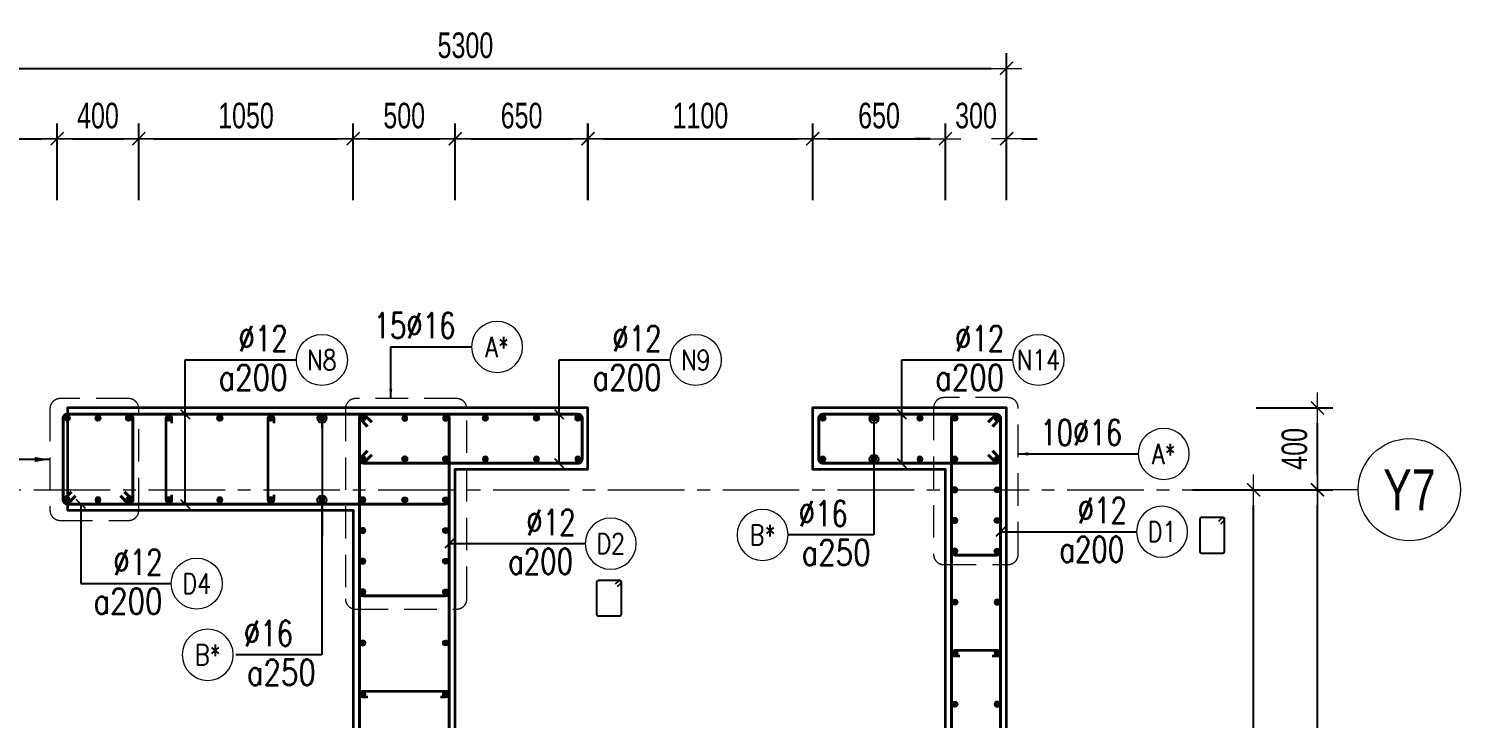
# Model space of a CAD drawing. Header units: millimetres. Extents: x 931337 to 1117500, y 19732 to 157199.
# Drawn here: x 1046142 to 1053155, y 115520 to 118895 of the extents above; entities that cross this region are included whole.
import ezdxf
from ezdxf.enums import TextEntityAlignment as Align

# ---------------------------------------------------------------- set-up
doc = ezdxf.new("R2010")
doc.units = ezdxf.units.MM
doc.header["$MEASUREMENT"] = 0
doc.linetypes.add('HIDDEN2', pattern=[4.7625, 3.175, -1.5875])
doc.linetypes.add('OF_Grid_1$0$CENTER2', pattern=[1.125, 0.75, -0.125, 0.125, -0.125])
doc.layers.get('0').update_dxf_attribs({"lineweight": 20})
doc.layers.get('Defpoints').update_dxf_attribs({"color": 151, "lineweight": 9})
for name, color, linetype, lineweight in [('KC-LEADER', 153, 'Continuous', 18), ('KC-THEP', 6, 'Continuous', 40), ('NDC_S_DIM', 1, 'Continuous', 15), ('NDC_S_HIDDEN', 8, 'HIDDEN2', 13), ('NDC_S_LEADER', 1, 'Continuous', 15), ('NDC_S_REBAR', 4, 'Continuous', 35), ('NDC_S_STIRRUP', 4, 'Continuous', 40), ('NDC_S_VN TEXT', 7, 'Continuous', 20), ('NDC_S_WALL', 6, 'Continuous', 35), ('OF_Grid_1$0$NDC_S_AXIS', 5, 'OF_Grid_1$0$CENTER2', 13), ('OF_Grid_1$0$NDC_S_SYMBOL', 1, 'Continuous', 15), ('OF_Grid_1$0$NDC_S_TEXT SYMBOL', 7, 'Continuous', 20)]:
    doc.layers.add(name, color=color, linetype=linetype, lineweight=lineweight)
doc.layers.add('Ligature', color=1, linetype='Continuous')
doc.styles.add('NDC_ARIAL', font='arial.ttf', dxfattribs={"width": 0.85})
doc.styles.add('NDC_DIM', font='', dxfattribs={"width": 0.75})
doc.styles.add('NDC_EN TXT', font='romans.shx', dxfattribs={"width": 0.8})
doc.styles.add('OF_Grid_1$0$NDC_ANNO', font='', dxfattribs={"width": 0.8})
doc.styles.get('NDC_DIM').set_extended_font_data('Dotum')
doc.styles.get('OF_Grid_1$0$NDC_ANNO').set_extended_font_data('Dotum')
doc.dimstyles.new('NDC_1-50', dxfattribs={"dimscale": 50, "dimtxt": 2.5, "dimasz": 1, "dimexe": 1.5, "dimexo": 0, "dimgap": 0.8, "dimtad": 1, "dimdec": 0, "dimdsep": 46, "dimtxsty": 'NDC_ARIAL', "dimblk": 'DIMMARK', "dimcen": 49999.938995, "dimdle": 1.5, "dimclrd": 1, "dimclre": 1, "dimclrt": 3, "dimadec": 0, "dimazin": 0, "dimtfac": 1, "dimtdec": 0, "dimtix": 1, "dimtmove": 2, "dimatfit": 3, "dimfxl": 1, "dimarcsym": 0})
doc.dimstyles.new('NDC_dim_30', dxfattribs={"dimscale": 30, "dimtxt": 2.5, "dimasz": 1.5, "dimexe": 1.5, "dimexo": 2.5, "dimgap": 1, "dimtad": 1, "dimdec": 0, "dimzin": 0, "dimdsep": 46, "dimtxsty": 'NDC_DIM', "dimblk": 'DIMMARK', "dimcen": 0.09, "dimdle": 1.2, "dimclrd": 1, "dimclre": 1, "dimclrt": 3, "dimadec": 0, "dimazin": 0, "dimtfac": 1, "dimtdec": 0, "dimtix": 1, "dimtofl": 0, "dimtmove": 0, "dimatfit": 3, "dimfxl": 6, "dimfxlon": 1, "dimtolj": 1, "dimtzin": 0, "dimarcsym": 0})
doc.dimstyles.new('NDC_dim_50', dxfattribs={"dimscale": 50, "dimtxt": 2.5, "dimasz": 1.5, "dimexe": 1.5, "dimexo": 2.5, "dimgap": 1, "dimtad": 1, "dimdec": 0, "dimzin": 0, "dimdsep": 46, "dimtxsty": 'NDC_DIM', "dimblk": 'DIMMARK', "dimcen": 0.09, "dimdle": 1.2, "dimclrd": 1, "dimclre": 1, "dimclrt": 3, "dimadec": 0, "dimazin": 0, "dimtfac": 1, "dimtdec": 0, "dimtix": 1, "dimtofl": 0, "dimtmove": 0, "dimatfit": 3, "dimfxl": 6, "dimfxlon": 1, "dimtolj": 1, "dimtzin": 0, "dimarcsym": 0})

# ---------------------------------------------------------------- blocks, each defined once
blk = doc.blocks.new('THEP')
at = {"layer": 'KC-LEADER', "color": 6}
blk.add_circle((0, 0), 14, dxfattribs=at)
at = {"layer": 'KC-THEP'}
for p, q in [((-14, 0), (14, 0)), ((9.9, 9.9), (-9.9, -9.9)), ((-9.9, 9.9), (9.9, -9.9)), ((0, 14), (0, -14))]:
    blk.add_line(p, q, dxfattribs=at)
blk = doc.blocks.new('DIMMARK')
at = {"layer": 'NDC_S_DIM', "color": 1}
blk.add_line((-1.5, 0), (1, 0), dxfattribs=at)
at = {"layer": 'NDC_S_DIM', "color": 2, "const_width": 0.1}
blk.add_lwpolyline([(-0.424, -0.424), (0.424, 0.424)], dxfattribs=at)
blk = doc.blocks.new('*U13')
blk.add_circle((-2.5, 0), 2.5)
at = {"layer": 'NDC_S_VN TEXT', "color": 3, "style": 'NDC_EN TXT', "width": 0.75}
blk.add_attdef('DK1', (0.5, 0.85), '', height=2.5, dxfattribs=at)
at = {"layer": 'NDC_S_VN TEXT', "color": 7, "style": 'NDC_EN TXT', "width": 0.8}
blk.add_attdef('SH2', text='', height=2, dxfattribs=at).set_placement((-2.5, 0), align=Align.MIDDLE)
blk = doc.blocks.new('*U11')
blk.add_circle((-2.5, 0), 2.5)
at = {"layer": 'NDC_S_VN TEXT', "color": 3, "style": 'NDC_EN TXT', "width": 0.75}
for tag, p in [('DK1', (0.5, 0.85)), ('KC1', (0.5, -2.97))]:
    blk.add_attdef(tag, p, '', height=2.5, dxfattribs=at)
at = {"layer": 'NDC_S_VN TEXT', "color": 7, "style": 'NDC_EN TXT', "width": 0.8}
blk.add_attdef('SH2', text='', height=2, dxfattribs=at).set_placement((-2.5, 0), align=Align.MIDDLE)
blk = doc.blocks.new('*U10')
blk.add_circle((2.5, 0), 2.5)
at = {"layer": 'NDC_S_VN TEXT', "color": 3, "style": 'NDC_EN TXT'}
for tag, width, p in [('DK2', 0.75, (-0.85, 0.85)), ('KC2', 0.8, (-0.85, -2.97))]:
    blk.add_attdef(tag, text='', height=2.5, dxfattribs=dict(at, width=width)).set_placement(p, align=Align.RIGHT)
at = {"layer": 'NDC_S_VN TEXT', "color": 7, "style": 'NDC_EN TXT', "width": 0.8}
blk.add_attdef('SH3', text='', height=2, dxfattribs=at).set_placement((2.5, 0), align=Align.MIDDLE)
blk = doc.blocks.new('*D1090')
at = {"layer": 'Defpoints', "color": 0, "ltscale": 200, "transparency": 16777216}
for p in [(1046681.9, 118356.8), (1046681.9, 116721.6), (1046281.9, 116690.1)]:
    blk.add_point(p, dxfattribs=at)
at = {"layer": 'NDC_S_DIM', "color": 1, "lineweight": -2, "ltscale": 200, "transparency": 16777216}
for p, q in [((1046281.9, 118056.8), (1046281.9, 118431.8)), ((1046681.9, 118056.8), (1046681.9, 118431.8)), ((1046356.9, 118356.8), (1046606.9, 118356.8))]:
    blk.add_line(p, q, dxfattribs=at)
at = {"layer": 'NDC_S_DIM', "color": 1, "lineweight": -2, "ltscale": 200, "transparency": 16777216, "xscale": 75, "yscale": 75, "zscale": 75, "rotation": 180}
blk.add_blockref('DIMMARK', (1046281.9, 118356.8), dxfattribs=at)
at = {"layer": 'NDC_S_DIM', "color": 1, "lineweight": -2, "ltscale": 200, "transparency": 16777216, "xscale": 75, "yscale": 75, "zscale": 75}
blk.add_blockref('DIMMARK', (1046681.9, 118356.8), dxfattribs=at)
at = {"layer": 'NDC_S_DIM', "color": 3, "ltscale": 200, "transparency": 16777216, "insert": (1046481.9, 118469.4), "char_height": 125, "attachment_point": 5, "style": 'NDC_DIM'}
blk.add_mtext('\\A1;400', dxfattribs=at)
blk = doc.blocks.new('*D1091')
at = {"layer": 'Defpoints', "color": 0, "ltscale": 200, "transparency": 16777216}
for p in [(1047731.9, 118356.8), (1046681.9, 116721.6), (1047731.9, 116539.1)]:
    blk.add_point(p, dxfattribs=at)
at = {"layer": 'NDC_S_DIM', "color": 1, "lineweight": -2, "ltscale": 200, "transparency": 16777216}
for p, q in [((1046681.9, 118056.8), (1046681.9, 118431.8)), ((1047731.9, 118056.8), (1047731.9, 118431.8)), ((1046756.9, 118356.8), (1047656.9, 118356.8))]:
    blk.add_line(p, q, dxfattribs=at)
at = {"layer": 'NDC_S_DIM', "color": 1, "lineweight": -2, "ltscale": 200, "transparency": 16777216, "xscale": 75, "yscale": 75, "zscale": 75, "rotation": 180}
blk.add_blockref('DIMMARK', (1046681.9, 118356.8), dxfattribs=at)
at = {"layer": 'NDC_S_DIM', "color": 1, "lineweight": -2, "ltscale": 200, "transparency": 16777216, "xscale": 75, "yscale": 75, "zscale": 75}
blk.add_blockref('DIMMARK', (1047731.9, 118356.8), dxfattribs=at)
at = {"layer": 'NDC_S_DIM', "color": 3, "ltscale": 200, "transparency": 16777216, "insert": (1047206.9, 118469.4), "char_height": 125, "attachment_point": 5, "style": 'NDC_DIM'}
blk.add_mtext('\\A1;1050', dxfattribs=at)
blk = doc.blocks.new('*D1092')
at = {"layer": 'Defpoints', "color": 0, "ltscale": 200, "transparency": 16777216}
for p in [(1048231.9, 118356.8), (1048231.9, 116739.1), (1047731.9, 116539.1)]:
    blk.add_point(p, dxfattribs=at)
at = {"layer": 'NDC_S_DIM', "color": 1, "lineweight": -2, "ltscale": 200, "transparency": 16777216}
for p, q in [((1047731.9, 118056.8), (1047731.9, 118431.8)), ((1048231.9, 118056.8), (1048231.9, 118431.8)), ((1047806.9, 118356.8), (1048156.9, 118356.8))]:
    blk.add_line(p, q, dxfattribs=at)
at = {"layer": 'NDC_S_DIM', "color": 1, "lineweight": -2, "ltscale": 200, "transparency": 16777216, "xscale": 75, "yscale": 75, "zscale": 75, "rotation": 180}
blk.add_blockref('DIMMARK', (1047731.9, 118356.8), dxfattribs=at)
at = {"layer": 'NDC_S_DIM', "color": 1, "lineweight": -2, "ltscale": 200, "transparency": 16777216, "xscale": 75, "yscale": 75, "zscale": 75}
blk.add_blockref('DIMMARK', (1048231.9, 118356.8), dxfattribs=at)
at = {"layer": 'NDC_S_DIM', "color": 3, "ltscale": 200, "transparency": 16777216, "insert": (1047981.9, 118469.4), "char_height": 125, "attachment_point": 5, "style": 'NDC_DIM'}
blk.add_mtext('\\A1;500', dxfattribs=at)
blk = doc.blocks.new('*D1093')
at = {"layer": 'Defpoints', "color": 0, "ltscale": 200, "transparency": 16777216}
for p in [(1048881.7, 118356.8), (1048231.9, 116739.1), (1048881.7, 116739.1)]:
    blk.add_point(p, dxfattribs=at)
at = {"layer": 'NDC_S_DIM', "color": 1, "lineweight": -2, "ltscale": 200, "transparency": 16777216}
for p, q in [((1048231.9, 118056.8), (1048231.9, 118431.8)), ((1048881.7, 118056.8), (1048881.7, 118431.8)), ((1048306.9, 118356.8), (1048806.7, 118356.8))]:
    blk.add_line(p, q, dxfattribs=at)
at = {"layer": 'NDC_S_DIM', "color": 1, "lineweight": -2, "ltscale": 200, "transparency": 16777216, "xscale": 75, "yscale": 75, "zscale": 75, "rotation": 180}
blk.add_blockref('DIMMARK', (1048231.9, 118356.8), dxfattribs=at)
at = {"layer": 'NDC_S_DIM', "color": 1, "lineweight": -2, "ltscale": 200, "transparency": 16777216, "xscale": 75, "yscale": 75, "zscale": 75}
blk.add_blockref('DIMMARK', (1048881.7, 118356.8), dxfattribs=at)
at = {"layer": 'NDC_S_DIM', "color": 3, "ltscale": 200, "transparency": 16777216, "insert": (1048556.8, 118469.4), "char_height": 125, "attachment_point": 5, "style": 'NDC_DIM'}
blk.add_mtext('\\A1;650', dxfattribs=at)
blk = doc.blocks.new('*D1094')
at = {"layer": 'Defpoints', "color": 0, "ltscale": 200, "transparency": 16777216}
for p in [(1049982.7, 118356.8), (1048882.7, 116739.1), (1049982.7, 116739.1)]:
    blk.add_point(p, dxfattribs=at)
at = {"layer": 'NDC_S_DIM', "color": 1, "lineweight": -2, "ltscale": 200, "transparency": 16777216}
for p, q in [((1048882.7, 118056.8), (1048882.7, 118431.8)), ((1049982.7, 118056.8), (1049982.7, 118431.8)), ((1048957.7, 118356.8), (1049907.7, 118356.8))]:
    blk.add_line(p, q, dxfattribs=at)
at = {"layer": 'NDC_S_DIM', "color": 1, "lineweight": -2, "ltscale": 200, "transparency": 16777216, "xscale": 75, "yscale": 75, "zscale": 75, "rotation": 180}
blk.add_blockref('DIMMARK', (1048882.7, 118356.8), dxfattribs=at)
at = {"layer": 'NDC_S_DIM', "color": 1, "lineweight": -2, "ltscale": 200, "transparency": 16777216, "xscale": 75, "yscale": 75, "zscale": 75}
blk.add_blockref('DIMMARK', (1049982.7, 118356.8), dxfattribs=at)
at = {"layer": 'NDC_S_DIM', "color": 3, "ltscale": 200, "transparency": 16777216, "insert": (1049432.7, 118469.4), "char_height": 125, "attachment_point": 5, "style": 'NDC_DIM'}
blk.add_mtext('\\A1;1100', dxfattribs=at)
blk = doc.blocks.new('*D1095')
at = {"layer": 'Defpoints', "color": 0, "ltscale": 200, "transparency": 16777216}
for p in [(1050632.7, 118356.8), (1049982.7, 116739.1), (1050632.7, 116739.1)]:
    blk.add_point(p, dxfattribs=at)
at = {"layer": 'NDC_S_DIM', "color": 1, "lineweight": -2, "ltscale": 200, "transparency": 16777216}
for p, q in [((1049982.7, 118056.8), (1049982.7, 118431.8)), ((1050632.7, 118056.8), (1050632.7, 118431.8)), ((1050057.7, 118356.8), (1050557.7, 118356.8))]:
    blk.add_line(p, q, dxfattribs=at)
at = {"layer": 'NDC_S_DIM', "color": 1, "lineweight": -2, "ltscale": 200, "transparency": 16777216, "xscale": 75, "yscale": 75, "zscale": 75, "rotation": 180}
blk.add_blockref('DIMMARK', (1049982.7, 118356.8), dxfattribs=at)
at = {"layer": 'NDC_S_DIM', "color": 1, "lineweight": -2, "ltscale": 200, "transparency": 16777216, "xscale": 75, "yscale": 75, "zscale": 75}
blk.add_blockref('DIMMARK', (1050632.7, 118356.8), dxfattribs=at)
at = {"layer": 'NDC_S_DIM', "color": 3, "ltscale": 200, "transparency": 16777216, "insert": (1050307.7, 118469.4), "char_height": 125, "attachment_point": 5, "style": 'NDC_DIM'}
blk.add_mtext('\\A1;650', dxfattribs=at)
blk = doc.blocks.new('*D1096')
at = {"layer": 'Defpoints', "color": 0, "ltscale": 200, "transparency": 16777216}
for p in [(1050932.7, 118356.8), (1050632.7, 116739.1), (1050932.7, 116739.1)]:
    blk.add_point(p, dxfattribs=at)
at = {"layer": 'NDC_S_DIM', "color": 1, "lineweight": -2, "ltscale": 200, "transparency": 16777216}
for p, q in [((1050632.7, 118056.8), (1050632.7, 118431.8)), ((1050932.7, 118056.8), (1050932.7, 118431.8)), ((1050557.7, 118356.8), (1050482.7, 118356.8)), ((1051007.7, 118356.8), (1051082.7, 118356.8))]:
    blk.add_line(p, q, dxfattribs=at)
at = {"layer": 'NDC_S_DIM', "color": 1, "lineweight": -2, "ltscale": 200, "transparency": 16777216, "xscale": 75, "yscale": 75, "zscale": 75}
blk.add_blockref('DIMMARK', (1050632.7, 118356.8), dxfattribs=at)
at = {"layer": 'NDC_S_DIM', "color": 1, "lineweight": -2, "ltscale": 200, "transparency": 16777216, "xscale": 75, "yscale": 75, "zscale": 75, "rotation": 180}
blk.add_blockref('DIMMARK', (1050932.7, 118356.8), dxfattribs=at)
at = {"layer": 'NDC_S_DIM', "color": 3, "ltscale": 200, "transparency": 16777216, "insert": (1050782.7, 118469.4), "char_height": 125, "attachment_point": 5, "style": 'NDC_DIM'}
blk.add_mtext('\\A1;300', dxfattribs=at)
blk = doc.blocks.new('*U88')
at = {"layer": 'OF_Grid_1$0$NDC_S_SYMBOL'}
blk.add_line((-5, 0), (-9, 0), dxfattribs=at)
blk.add_circle((0, 0), 5, dxfattribs=at)
at = {"layer": 'OF_Grid_1$0$NDC_S_TEXT SYMBOL', "color": 7, "style": 'OF_Grid_1$0$NDC_ANNO', "width": 0.8}
blk.add_attdef('GRID', text='', height=4, rotation=90, dxfattribs=at).set_placement((0, 0), align=Align.MIDDLE)
blk = doc.blocks.new('*D1061')
at = {"layer": 'Defpoints', "color": 0, "ltscale": 200, "transparency": 16777216}
for p in [(1046281.9, 118356.8), (1046281.9, 118063.5), (1045631.7, 117993.1)]:
    blk.add_point(p, dxfattribs=at)
at = {"layer": 'NDC_S_DIM', "color": 1, "lineweight": -2, "ltscale": 200, "transparency": 16777216}
for p, q in [((1045631.7, 118118.1), (1045631.7, 118431.8)), ((1046281.9, 118188.5), (1046281.9, 118431.8)), ((1045706.7, 118356.8), (1046206.9, 118356.8))]:
    blk.add_line(p, q, dxfattribs=at)
at = {"layer": 'NDC_S_DIM', "color": 1, "lineweight": -2, "ltscale": 200, "transparency": 16777216, "xscale": 75, "yscale": 75, "zscale": 75, "rotation": 180}
blk.add_blockref('DIMMARK', (1045631.7, 118356.8), dxfattribs=at)
at = {"layer": 'NDC_S_DIM', "color": 1, "lineweight": -2, "ltscale": 200, "transparency": 16777216, "xscale": 75, "yscale": 75, "zscale": 75}
blk.add_blockref('DIMMARK', (1046281.9, 118356.8), dxfattribs=at)
at = {"layer": 'NDC_S_DIM', "color": 3, "ltscale": 200, "transparency": 16777216, "insert": (1045956.8, 118469.4), "char_height": 125, "attachment_point": 5, "style": 'NDC_DIM'}
blk.add_mtext('\\A1;650', dxfattribs=at)
blk = doc.blocks.new('*D1062')
at = {"layer": 'Defpoints', "color": 0, "ltscale": 200, "transparency": 16777216}
for p in [(1050931.7, 118700.8), (1045631.7, 117993.1), (1050931.7, 117039.1)]:
    blk.add_point(p, dxfattribs=at)
at = {"layer": 'NDC_S_DIM', "color": 1, "lineweight": -2, "ltscale": 200, "transparency": 16777216}
for p, q in [((1045631.7, 118400.8), (1045631.7, 118775.8)), ((1050931.7, 118400.8), (1050931.7, 118775.8)), ((1045706.7, 118700.8), (1050856.7, 118700.8))]:
    blk.add_line(p, q, dxfattribs=at)
at = {"layer": 'NDC_S_DIM', "color": 1, "lineweight": -2, "ltscale": 200, "transparency": 16777216, "xscale": 75, "yscale": 75, "zscale": 75, "rotation": 180}
blk.add_blockref('DIMMARK', (1045631.7, 118700.8), dxfattribs=at)
at = {"layer": 'NDC_S_DIM', "color": 1, "lineweight": -2, "ltscale": 200, "transparency": 16777216, "xscale": 75, "yscale": 75, "zscale": 75}
blk.add_blockref('DIMMARK', (1050931.7, 118700.8), dxfattribs=at)
at = {"layer": 'NDC_S_DIM', "color": 3, "ltscale": 200, "transparency": 16777216, "insert": (1048281.7, 118813.4), "char_height": 125, "attachment_point": 5, "style": 'NDC_DIM'}
blk.add_mtext('\\A1;5300', dxfattribs=at)
blk = doc.blocks.new('*D1063')
at = {"layer": 'Defpoints', "color": 0, "transparency": 16777216}
for p in [(1050931.7, 116639.1), (1052142.5, 116639.1), (1050931.7, 105039.1)]:
    blk.add_point(p, dxfattribs=at)
at = {"layer": 'NDC_S_DIM', "color": 1, "lineweight": -2, "transparency": 16777216}
for p, q in [((1051842.5, 116639.1), (1052217.5, 116639.1)), ((1052142.5, 105114.1), (1052142.5, 116564.1)), ((1051842.5, 105039.1), (1052217.5, 105039.1))]:
    blk.add_line(p, q, dxfattribs=at)
at = {"layer": 'NDC_S_DIM', "color": 1, "lineweight": -2, "transparency": 16777216, "xscale": 75, "yscale": 75, "zscale": 75}
for p, rotation in [((1052142.5, 116639.1), 90), ((1052142.5, 105039.1), 270)]:
    blk.add_blockref('DIMMARK', p, dxfattribs=dict(at, rotation=rotation))
at = {"layer": 'NDC_S_DIM', "color": 3, "transparency": 16777216, "insert": (1052029.9, 110839.1), "char_height": 125, "attachment_point": 5, "rotation": 90, "style": 'NDC_DIM'}
blk.add_mtext('\\A1;11600', dxfattribs=at)
blk = doc.blocks.new('*D1065')
at = {"layer": 'Defpoints', "color": 0, "ltscale": 200, "transparency": 16777216}
for p in [(1050931.7, 116639.1), (1052455.1, 116639.1), (1050931.7, 105039.3)]:
    blk.add_point(p, dxfattribs=at)
at = {"layer": 'NDC_S_DIM', "color": 1, "lineweight": -2, "ltscale": 200, "transparency": 16777216}
for p, q in [((1052155.1, 116639.1), (1052530.1, 116639.1)), ((1052455.1, 105114.3), (1052455.1, 116564.1)), ((1052155.1, 105039.3), (1052530.1, 105039.3))]:
    blk.add_line(p, q, dxfattribs=at)
at = {"layer": 'NDC_S_DIM', "color": 1, "lineweight": -2, "ltscale": 200, "transparency": 16777216, "xscale": 75, "yscale": 75, "zscale": 75}
for p, rotation in [((1052455.1, 116639.1), 90), ((1052455.1, 105039.3), 270)]:
    blk.add_blockref('DIMMARK', p, dxfattribs=dict(at, rotation=rotation))
at = {"layer": 'NDC_S_DIM', "color": 3, "ltscale": 200, "transparency": 16777216, "insert": (1052342.5, 110839.2), "char_height": 125, "attachment_point": 5, "rotation": 90, "style": 'NDC_DIM'}
blk.add_mtext('\\A1;11600', dxfattribs=at)
blk = doc.blocks.new('*D1066')
at = {"layer": 'Defpoints', "color": 0, "ltscale": 200, "transparency": 16777216}
for p in [(1050931.7, 117039.1), (1052455.1, 117039.1), (1050931.7, 116639.1)]:
    blk.add_point(p, dxfattribs=at)
at = {"layer": 'NDC_S_DIM', "color": 1, "lineweight": -2, "ltscale": 200, "transparency": 16777216}
for p, q in [((1052155.1, 117039.1), (1052530.1, 117039.1)), ((1052455.1, 116714.1), (1052455.1, 116964.1)), ((1052155.1, 116639.1), (1052530.1, 116639.1))]:
    blk.add_line(p, q, dxfattribs=at)
at = {"layer": 'NDC_S_DIM', "color": 1, "lineweight": -2, "ltscale": 200, "transparency": 16777216, "xscale": 75, "yscale": 75, "zscale": 75}
for p, rotation in [((1052455.1, 117039.1), 90), ((1052455.1, 116639.1), 270)]:
    blk.add_blockref('DIMMARK', p, dxfattribs=dict(at, rotation=rotation))
at = {"layer": 'NDC_S_DIM', "color": 3, "ltscale": 200, "transparency": 16777216, "insert": (1052342.5, 116839.1), "char_height": 125, "attachment_point": 5, "rotation": 90, "style": 'NDC_DIM'}
blk.add_mtext('\\A1;400', dxfattribs=at)

msp = doc.modelspace()

# ---------------------------------------------------------------- linework, layer by layer
at = {"layer": 'Ligature'}
for points in [[(1051981.596, 116472.479), (1051997.562, 116488.444, 0.66817864), (1051991.789, 116502.383), (1051887.16, 116502.383, 0.41421356), (1051878.995, 116494.218), (1051878.995, 116337.11, 0.41421356), (1051887.16, 116328.945), (1051991.789, 116328.945, 0.41421356), (1051999.953, 116337.11), (1051999.953, 116494.218, 0.66817864), (1051986.015, 116499.991), (1051970.049, 116484.025)], [(1049027.117, 116164.815), (1049043.083, 116180.781, 0.66817864), (1049037.31, 116194.719), (1048932.681, 116194.719, 0.41421356), (1048924.516, 116186.554), (1048924.516, 116029.447, 0.41421356), (1048932.681, 116021.282), (1049037.31, 116021.282, 0.41421356), (1049045.474, 116029.447), (1049045.474, 116186.554, 0.66817864), (1049031.536, 116192.328), (1049015.57, 116176.362)]]:
    msp.add_lwpolyline(points, format="xyb", dxfattribs=at)
at = {"layer": 'NDC_S_HIDDEN', "ltscale": 50}
for points in [[(1046631.935, 117085.215), (1046296.711, 117085.215, 0.41421356), (1046246.711, 117035.215), (1046246.711, 116539.057, 0.41421356), (1046296.711, 116489.057), (1046631.935, 116489.057, 0.41421356), (1046681.935, 116539.057), (1046681.935, 117035.215, 0.41421356)], [(1048238.722, 117085.215), (1047743.998, 117085.215, 0.41421356), (1047693.998, 117035.215), (1047693.998, 116105.121, 0.41421356), (1047743.998, 116055.121), (1048238.722, 116055.121, 0.41421356), (1048288.722, 116105.121), (1048288.722, 117035.215, 0.41421356)], [(1050939.24, 117089.763), (1050624.868, 117089.763, 0.41421356), (1050574.868, 117039.763), (1050574.868, 116322.733, 0.41421356), (1050624.868, 116272.733), (1050939.24, 116272.733, 0.41421356), (1050989.24, 116322.733), (1050989.24, 117039.763, 0.41421356)]]:
    msp.add_lwpolyline(points, format="xyb", close=True, dxfattribs=at)
at = {"layer": 'NDC_S_REBAR'}
for points in [[(1046844.223, 116964.057), (1046844.223, 116989.057, 1), (1046814.223, 116989.057), (1046814.223, 116589.057, 1), (1046844.223, 116589.057), (1046844.223, 116614.057)], [(1047344.223, 116964.057), (1047344.223, 116989.057, 1), (1047314.223, 116989.057), (1047314.223, 116589.057, 1), (1047344.223, 116589.057), (1047344.223, 116614.057)], [(1050704.223, 115824.057), (1050679.223, 115824.057, -1), (1050679.223, 115854.057), (1050886.247, 115854.057, -1), (1050886.247, 115824.057), (1050861.247, 115824.057)], [(1047804.223, 115624.057), (1047779.223, 115624.057, -1), (1047779.223, 115654.057), (1048184.692, 115654.057, -1), (1048184.692, 115624.057), (1048159.692, 115624.057)]]:
    msp.add_lwpolyline(points, format="xyb", dxfattribs=at)
at = {"layer": 'NDC_S_STIRRUP'}
for points in [[(1046371.935, 116609.057), (1046331.935, 116569.057, -0.41421356), (1046311.935, 116589.057), (1046311.935, 116989.057, -0.41421356), (1046331.935, 117009.057), (1048182.735, 117009.057, -0.41421356), (1048202.735, 116989.057), (1048202.735, 116589.057, -0.41421356), (1048182.735, 116569.057), (1046331.935, 116569.057, -0.41421356), (1046311.935, 116589.057), (1046351.935, 116629.057)], [(1046611.935, 116629.057), (1046651.935, 116589.057, -0.41421356), (1046631.935, 116569.057), (1046331.935, 116569.057, -0.41421356), (1046311.935, 116589.057), (1046311.935, 116989.057, -0.41421356), (1046331.935, 117009.057), (1046631.935, 117009.057, -0.41421356), (1046651.935, 116989.057), (1046651.935, 116589.057, -0.41421356), (1046631.935, 116569.057), (1046591.935, 116609.057)], [(1047802.735, 116949.057), (1047762.735, 116989.057, -0.41421356), (1047782.735, 117009.057), (1048182.735, 117009.057, -0.41421356), (1048202.735, 116989.057), (1048202.735, 116139.241, -0.41421356), (1048182.735, 116119.241), (1047782.735, 116119.241, -0.41421356), (1047762.735, 116139.241), (1047762.735, 116989.057, -0.41421356), (1047782.735, 117009.057), (1047822.735, 116969.057)], [(1048192.735, 107470.408), (1048202.735, 107440.408), (1048202.735, 116989.057, 0.41421356), (1048182.735, 117009.057), (1047782.735, 117009.057, 0.41421356), (1047762.735, 116989.057), (1047762.735, 113739.733), (1047762.735, 113739.733)], [(1047822.735, 116809.057), (1047782.735, 116769.057, -0.41421356), (1047762.735, 116789.057), (1047762.735, 116989.057, -0.41421356), (1047782.735, 117009.057), (1048832.735, 117009.057, -0.41421356), (1048852.735, 116989.057), (1048852.735, 116789.057, -0.41435759), (1048832.735, 116769.057), (1047782.735, 116769.057, -0.41421356), (1047762.735, 116789.057), (1047802.735, 116829.057)], [(1050842.735, 116809.057), (1050882.735, 116769.057, 0.41421356), (1050902.735, 116789.057), (1050902.735, 116989.057, 0.41421356), (1050882.735, 117009.057), (1050032.735, 117009.057, 0.41421356), (1050012.735, 116989.057), (1050012.735, 116789.057, 0.41435759), (1050032.735, 116769.057), (1050882.735, 116769.057, 0.41421356), (1050902.735, 116789.057), (1050862.735, 116829.057)], [(1050862.735, 104729.057), (1050902.735, 104689.057, -0.41421356), (1050882.735, 104669.057), (1050682.735, 104669.057, -0.41421356), (1050662.735, 104689.057), (1050662.735, 116989.057, -0.41421356), (1050682.735, 117009.057), (1050882.735, 117009.057, -0.41421356), (1050902.735, 116989.057), (1050902.735, 104689.057, -0.41421356), (1050882.735, 104669.057), (1050842.735, 104709.057)], [(1050862.735, 116949.057), (1050902.735, 116989.057, 0.41421356), (1050882.735, 117009.057), (1050682.735, 117009.057, 0.41421356), (1050662.735, 116989.057), (1050662.735, 116339.057, 0.41421356), (1050682.735, 116319.057), (1050882.735, 116319.057, 0.41421356), (1050902.735, 116339.057), (1050902.735, 116989.057, 0.41421356), (1050882.735, 117009.057), (1050842.735, 116969.057)]]:
    msp.add_lwpolyline(points, format="xyb", dxfattribs=at)
at = {"layer": 'NDC_S_WALL'}
for points in [[(1048231.935, 104939.057), (1048231.935, 116739.057), (1048881.935, 116739.057), (1048881.935, 116739.057), (1048881.935, 117039.057), (1048881.935, 117039.057), (1046331.935, 117039.057), (1046331.935, 117039.057), (1046331.935, 116539.057), (1046331.935, 116539.057), (1047731.935, 116539.057), (1047731.935, 116539.057), (1047731.935, 114689.057), (1047731.935, 114689.057), (1046331.935, 114689.057), (1046331.935, 114389.057), (1047731.935, 114389.057), (1047731.935, 114389.057), (1047731.935, 107639.057)], [(1050931.935, 104639.057), (1050931.935, 117039.057), (1050931.935, 117039.057), (1049981.935, 117039.057), (1049981.935, 117039.057), (1049981.935, 116739.057), (1049981.935, 116739.057), (1050631.935, 116739.057), (1050631.935, 104939.057)]]:
    msp.add_lwpolyline(points, dxfattribs=at)
at = {"layer": 'OF_Grid_1$0$NDC_S_AXIS', "ltscale": 500}
msp.add_line((1036604.756, 116639.057), (1052455.08, 116639.057), dxfattribs=at)

# ---------------------------------------------------------------- block references
at = {"layer": 'KC-THEP'}
for p, rotation in [((1046331.935, 116989.057), 189.6685645188915), ((1046481.935, 116989.057), 189.6685645188915), ((1046631.935, 116989.057), 189.6685645188915), ((1046829.223, 116989.057), 189.6685644363809), ((1047078.423, 116989.057), 189.6685644363809), ((1047079.223, 116989.057), 189.6685644363809), ((1047329.223, 116989.057), 189.6685644363809), ((1047579.223, 116989.057), 189.6685644363809), ((1047779.223, 116989.057), 189.6685644363809), ((1048379.223, 116989.057), 189.6685644363809), ((1048629.223, 116989.057), 189.6685644363809), ((1048832.735, 116989.057), 189.6685644363809), ((1050032.735, 116989.057), 189.6685644363809), ((1050282.735, 116989.057), 189.6685644363809), ((1050508.148, 116989.057), 189.6685644363809), ((1050679.223, 116989.057), 189.6685644363809), ((1047984.621, 116790.761), 9.668564436380898), ((1048184.692, 116790.761), 9.668564436380898), ((1050886.247, 116789.057), 9.668564436380898), ((1050886.247, 116639.057), 9.668564436380898), ((1047984.621, 116589.057), 9.668564436380898), ((1048184.692, 116589.057), 9.668564436380898), ((1050886.247, 116489.057), 9.668564436380898), ((1048184.692, 116439.057), 9.668564436380898), ((1050886.247, 116339.057), 9.668564436380898), ((1048184.692, 116289.057), 9.668564436380898), ((1048184.692, 116139.057), 9.66856443638085), ((1050679.223, 116089.057), 189.6685644363809), ((1048184.692, 115889.057), 9.66856443638085), ((1050679.223, 115839.057), 189.6685644363809), ((1048184.692, 115639.057), 9.66856443638085), ((1050679.223, 115589.057), 189.6685644363809)]:
    msp.add_blockref('THEP', p, dxfattribs=dict(at, rotation=rotation))
at = {"layer": 'KC-THEP', "xscale": -1}
for p, rotation in [((1047984.621, 116989.057), 170.331435563619), ((1048184.692, 116989.057), 170.331435563619), ((1050886.247, 116989.057), 170.331435563619), ((1047779.223, 116790.761), 350.3314355636191), ((1048379.223, 116789.057), 350.3314355636191), ((1048629.223, 116789.057), 350.3314355636191), ((1048832.735, 116789.057), 350.3314355636191), ((1050032.735, 116789.057), 350.3314355636191), ((1050282.735, 116789.057), 350.3314355636191), ((1050508.148, 116789.057), 350.3314355636191), ((1050679.223, 116789.057), 350.3314355636191), ((1050679.223, 116639.057), 350.3314355636191), ((1046331.935, 116589.057), 350.3314356461296), ((1046481.935, 116589.057), 350.3314356461296), ((1046631.935, 116589.057), 350.3314356461296), ((1046829.223, 116589.057), 350.3314355636191), ((1047078.423, 116589.057), 350.3314355636191), ((1047079.223, 116589.057), 350.3314355636191), ((1047329.223, 116589.057), 350.3314355636191), ((1047579.223, 116589.057), 350.3314355636191), ((1047779.223, 116589.057), 350.3314355636191), ((1050679.223, 116489.057), 350.3314355636191), ((1047779.223, 116439.057), 350.3314355636191), ((1050679.223, 116339.057), 350.3314355636191), ((1047779.223, 116289.057), 350.3314355636191), ((1047779.223, 116139.057), 350.3314355636191), ((1050886.247, 116089.057), 170.331435563619), ((1047779.223, 115889.057), 350.3314355636191), ((1050886.247, 115839.057), 170.331435563619), ((1047779.223, 115639.057), 350.3314355636191), ((1050886.247, 115589.057), 170.331435563619)]:
    msp.add_blockref('THEP', p, dxfattribs=dict(at, rotation=rotation))
at = {"layer": 'NDC_S_VN TEXT'}
ref = msp.add_blockref('*U13', (1048311.767, 117337.938), dxfattribs=dict(at, xscale=-50, yscale=50, zscale=50))
ref.add_attrib('SH2', 'A*', dxfattribs={"color": 7, "height": 100, "style": 'NDC_EN TXT', "width": 0.8}).set_placement((1048436.767, 117337.938), align=Align.MIDDLE)
ref.add_attrib('DK1', '15%%C16', (1047831.41, 117380.213), dxfattribs={"color": 3, "height": 125, "style": 'NDC_EN TXT', "width": 0.75})
at = {"layer": 'NDC_S_VN TEXT', "xscale": 50, "yscale": 50, "zscale": 50}
for p, values in [((1047453.523, 117274.335), {'SH3': 'N8', 'DK2': '%%C12', 'KC2': 'a200'}), ((1049285.055, 117274.335), {'SH3': 'N9', 'DK2': '%%C12', 'KC2': 'a200'}), ((1050963.549, 117274.335), {'SH3': 'N14', 'DK2': '%%C12', 'KC2': 'a200'}), ((1046840.588, 116179.888), {'SH3': 'D4', 'DK2': '%%C12', 'KC2': 'a200'})]:
    msp.add_blockref('*U10', p, dxfattribs=at).add_auto_attribs(values)
at = {"layer": 'NDC_S_VN TEXT'}
ref = msp.add_blockref('*U13', (1051577.368, 116814.421), dxfattribs=dict(at, xscale=-50, yscale=50, zscale=50))
ref.add_attrib('SH2', 'A*', dxfattribs={"color": 7, "height": 100, "style": 'NDC_EN TXT', "width": 0.8}).set_placement((1051702.368, 116814.421), align=Align.MIDDLE)
ref.add_attrib('DK1', '10%%C16', (1051097.011, 116856.697), dxfattribs={"color": 3, "height": 125, "style": 'NDC_EN TXT', "width": 0.75})
ref = msp.add_blockref('*U10', (1049862.123, 116417.935), dxfattribs=dict(at, xscale=-50, yscale=50, zscale=50))
ref.add_attrib('SH3', 'B*', dxfattribs={"color": 7, "height": 100, "style": 'NDC_EN TXT', "width": 0.8}).set_placement((1049737.123, 116417.935), align=Align.MIDDLE)
ref.add_attrib('DK2', '%%C16', dxfattribs={"color": 3, "height": 125, "style": 'NDC_EN TXT', "width": 0.75}).set_placement((1050154.623, 116460.21), align=Align.RIGHT)
ref.add_attrib('KC2', 'a250', dxfattribs={"color": 3, "height": 125, "style": 'NDC_EN TXT', "width": 0.8}).set_placement((1050266.528, 116269.307), align=Align.RIGHT)
ref = msp.add_blockref('*U11', (1051568.672, 116433.48), dxfattribs=dict(at, xscale=-50, yscale=50, zscale=50))
ref.add_attrib('SH2', 'D1', dxfattribs={"color": 7, "height": 100, "style": 'NDC_EN TXT', "width": 0.8}).set_placement((1051693.672, 116433.48), align=Align.MIDDLE)
ref.add_attrib('DK1', '%%C12', (1051280.279, 116475.755), dxfattribs={"color": 3, "height": 125, "style": 'NDC_EN TXT', "width": 0.75})
ref.add_attrib('KC1', 'a200', (1051190.993, 116284.852), dxfattribs={"color": 3, "height": 125, "style": 'NDC_EN TXT', "width": 0.75})
ref = msp.add_blockref('*U11', (1048868.672, 116375.172), dxfattribs=dict(at, xscale=-50, yscale=50, zscale=50))
ref.add_attrib('SH2', 'D2', dxfattribs={"color": 7, "height": 100, "style": 'NDC_EN TXT', "width": 0.8}).set_placement((1048993.672, 116375.172), align=Align.MIDDLE)
ref.add_attrib('DK1', '%%C12', (1048580.279, 116417.448), dxfattribs={"color": 3, "height": 125, "style": 'NDC_EN TXT', "width": 0.75})
ref.add_attrib('KC1', 'a200', (1048490.993, 116226.545), dxfattribs={"color": 3, "height": 125, "style": 'NDC_EN TXT', "width": 0.75})
ref = msp.add_blockref('*U10', (1047144.81, 115831.247), dxfattribs=dict(at, xscale=-50, yscale=50, zscale=50))
ref.add_attrib('SH3', 'B*', dxfattribs={"color": 7, "height": 100, "style": 'NDC_EN TXT', "width": 0.8}).set_placement((1047019.81, 115831.247), align=Align.MIDDLE)
ref.add_attrib('DK2', '%%C16', dxfattribs={"color": 3, "height": 125, "style": 'NDC_EN TXT', "width": 0.75}).set_placement((1047437.31, 115873.523), align=Align.RIGHT)
ref.add_attrib('KC2', 'a250', dxfattribs={"color": 3, "height": 125, "style": 'NDC_EN TXT', "width": 0.8}).set_placement((1047549.215, 115682.62), align=Align.RIGHT)
at = {"layer": 'OF_Grid_1$0$NDC_S_AXIS'}
ref = msp.add_blockref('*U88', (1052905.08, 116639.057), dxfattribs=dict(at, xscale=50, yscale=50, zscale=50))
ref.add_attrib('GRID', 'Y7', dxfattribs={"layer": 'OF_Grid_1$0$NDC_S_TEXT SYMBOL', "color": 7, "height": 200, "style": 'OF_Grid_1$0$NDC_ANNO', "width": 0.8}).set_placement((1052905.08, 116639.057), align=Align.MIDDLE)

# ---------------------------------------------------------------- dimensions: what is measured, and where the dimension line sits
at = {"layer": 'NDC_S_DIM', "ltscale": 200}
for base, p1, p2, picture, middle in [((1050931.735, 118700.803), (1045631.735, 117993.099), (1050931.735, 117039.057), '*D1062', (1048281.735, 118813.388)), ((1046281.935, 118356.809), (1045631.735, 117993.099), (1046281.935, 118063.475), '*D1061', (1045956.835, 118469.393)), ((1046681.935, 118356.809), (1046281.935, 116690.116), (1046681.935, 116721.649), '*D1090', (1046481.935, 118469.393)), ((1047731.935, 118356.809), (1046681.935, 116721.649), (1047731.935, 116539.057), '*D1091', (1047206.935, 118469.393)), ((1048231.935, 118356.809), (1047731.935, 116539.057), (1048231.935, 116739.057), '*D1092', (1047981.935, 118469.393)), ((1048881.735, 118356.809), (1048231.935, 116739.057), (1048881.735, 116739.057), '*D1093', (1048556.835, 118469.393)), ((1049982.735, 118356.809), (1048882.735, 116739.057), (1049982.735, 116739.057), '*D1094', (1049432.735, 118469.393)), ((1050632.735, 118356.809), (1049982.735, 116739.057), (1050632.735, 116739.057), '*D1095', (1050307.735, 118469.393)), ((1050932.735, 118356.809), (1050632.735, 116739.057), (1050932.735, 116739.057), '*D1096', (1050782.735, 118469.393))]:
    dim = msp.add_linear_dim(base=base, p1=p1, p2=p2, dimstyle='NDC_dim_50', override={"dimtmove": 1}, dxfattribs=at)
    dim.commit()
    dim.dimension.update_dxf_attribs({"geometry": picture, "text_midpoint": middle})
for base, p1, p2, picture, middle in [((1052455.08, 117039.057), (1050931.735, 116639.057), (1050931.735, 117039.057), '*D1066', (1052342.495, 116839.057)), ((1052455.08, 116639.057), (1050931.735, 105039.311), (1050931.735, 116639.057), '*D1065', (1052342.495, 110839.184))]:
    dim = msp.add_linear_dim(base=base, p1=p1, p2=p2, angle=90, dimstyle='NDC_dim_50', override={"dimtmove": 1}, dxfattribs=at)
    dim.commit()
    dim.dimension.update_dxf_attribs({"geometry": picture, "text_midpoint": middle})
at = {"layer": 'NDC_S_DIM'}
dim = msp.add_linear_dim(base=(1052142.484, 116639.057), p1=(1050931.735, 105039.057), p2=(1050931.735, 116639.057), angle=90, dimstyle='NDC_dim_50', override={"dimtmove": 1}, dxfattribs=at)
dim.commit()
dim.dimension.update_dxf_attribs({"geometry": '*D1063', "text_midpoint": (1052029.9, 110839.057)})

# ---------------------------------------------------------------- leaders
at = {"layer": 'NDC_S_LEADER'}
for points, dimstyle, override in [([(1047916.072, 117085.215), (1047916.072, 117337.938), (1048311.767, 117337.938)], 'NDC_dim_30', {"dimtad": 0}), ([(1046908.784, 116569.057), (1046908.784, 117274.154), (1047453.523, 117274.154)], 'NDC_dim_30', {"dimtad": 0, "dimldrblk": 'Oblique'}), ([(1046908.784, 117009.057), (1046908.784, 117274.154), (1047453.523, 117274.154)], 'NDC_dim_30', {"dimtad": 0, "dimldrblk": 'Oblique'}), ([(1048740.317, 116769.057), (1048740.317, 117274.154), (1049285.055, 117274.154)], 'NDC_dim_30', {"dimtad": 0, "dimldrblk": 'Oblique'}), ([(1048740.317, 117009.057), (1048740.317, 117274.154), (1049285.055, 117274.154)], 'NDC_dim_30', {"dimtad": 0, "dimldrblk": 'Oblique'}), ([(1050418.811, 116769.057), (1050418.811, 117274.154), (1050963.549, 117274.154)], 'NDC_dim_30', {"dimtad": 0, "dimldrblk": 'Oblique'}), ([(1050418.811, 117009.057), (1050418.811, 117274.154), (1050963.549, 117274.154)], 'NDC_dim_30', {"dimtad": 0, "dimldrblk": 'Oblique'}), ([(1047579.223, 116989.057), (1047578.03, 115831.066), (1047157.419, 115831.066)], 'NDC_dim_30', {"dimgap": 1, "dimtad": 0, "dimldrblk": 'Origin'}), ([(1050282.735, 116987.647), (1050282.735, 116417.754), (1049862.124, 116417.754)], 'NDC_dim_30', {"dimgap": 1, "dimtad": 0, "dimldrblk": 'Origin'}), ([(1046246.711, 116787.136), (1045707.878, 116787.136)], 'NDC_dim_50', {"dimgap": 1, "dimtad": 0}), ([(1050282.735, 116787.647), (1050282.735, 116417.754), (1049862.124, 116417.754)], 'NDC_dim_30', {"dimgap": 1, "dimtad": 0, "dimldrblk": 'Origin'}), ([(1046398.033, 116569.057), (1046398.033, 116179.888), (1046840.588, 116179.888)], 'NDC_dim_30', {"dimtad": 0, "dimldrblk": 'Oblique'}), ([(1047578.811, 116588.765), (1047578.03, 115831.066), (1047157.419, 115831.066)], 'NDC_dim_30', {"dimgap": 1, "dimtad": 0, "dimldrblk": 'Origin'}), ([(1050902.735, 116433.48), (1051570.747, 116433.48)], 'NDC_dim_30', {"dimtad": 0, "dimldrblk": 'Oblique'}), ([(1048202.735, 116375.172), (1048870.747, 116375.172)], 'NDC_dim_30', {"dimtad": 0, "dimldrblk": 'Oblique'})]:
    msp.add_leader(points, dimstyle=dimstyle, override=override, dxfattribs=at)
msp.add_leader([(1050989.24, 116814.421), (1051577.368, 116814.421)], dimstyle='NDC_1-50', dxfattribs=at)

doc.saveas('drawing.dxf')
